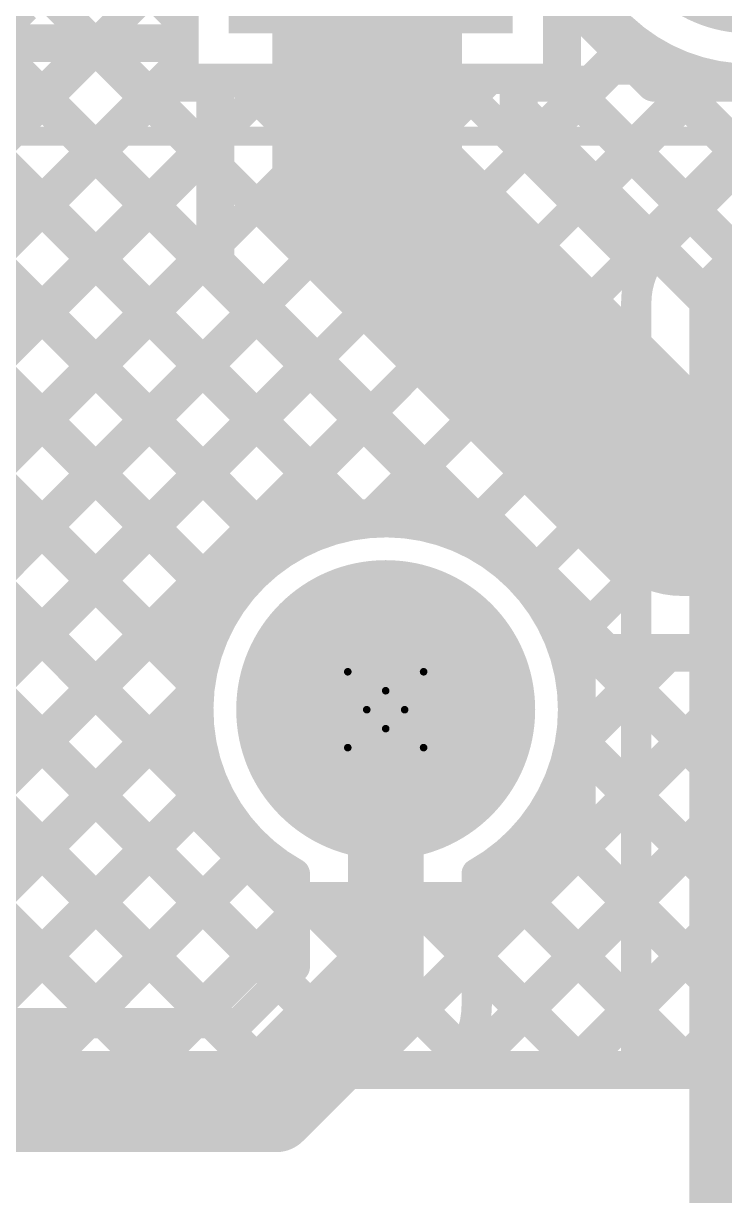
# Model space of a CAD drawing. Header units: inches. Extents: x -1.9 to 9.4, y 0 to 6.7.
# Drawn here: x 0.3508 to 0.5357, y 2.0577 to 2.3668 of the extents above; entities that cross this region are included whole.
import ezdxf

# ---------------------------------------------------------------- set-up
doc = ezdxf.new("R2010")
doc.units = ezdxf.units.IN
doc.header["$MEASUREMENT"] = 0
for name, color, linetype in [('Bottom Layer', 5, 'Continuous'), ('Bottom Solder', 6, 'Continuous'), ('Drill Drawing', 1, 'Continuous'), ('Multi-Layer', 9, 'Continuous'), ('Pad Holes', 156, 'Continuous'), ('Top Layer', 1, 'Continuous'), ('Top Overlay', 2, 'Continuous'), ('Top Solder', 216, 'Continuous')]:
    doc.layers.add(name, color=color, linetype=linetype)

# ---------------------------------------------------------------- blocks, each defined once
blk = doc.blocks.new('PE2818_I_1')
at = {"layer": 'Bottom Layer'}
h = blk.add_hatch(color=5, dxfattribs=at)
edge = h.paths.add_edge_path()
edge.add_arc((0.4, 0.2), 0.03543, 0, 360)
at = {"layer": 'Bottom Solder'}
h = blk.add_hatch(color=6, dxfattribs=at)
edge = h.paths.add_edge_path()
edge.add_arc((0.4, 0.2), 0.03943, 0, 360)
at = {"layer": 'Multi-Layer'}
h = blk.add_hatch(color=9, dxfattribs=at)
edge = h.paths.add_edge_path()
edge.add_arc((0.4, 0.2), 0.03543, 0, 360)
at = {"layer": 'Pad Holes'}
h = blk.add_hatch(color=7, dxfattribs=at)
edge = h.paths.add_edge_path()
edge.add_arc((0.4, 0.2), 0.01969, 0, 360)
at = {"layer": 'Top Layer'}
h = blk.add_hatch(color=1, dxfattribs=at)
edge = h.paths.add_edge_path()
edge.add_arc((0.4, 0.2), 0.03543, 0, 360)
at = {"layer": 'Top Solder'}
h = blk.add_hatch(color=216, dxfattribs=at)
edge = h.paths.add_edge_path()
edge.add_arc((0.4, 0.2), 0.03943, 0, 360)
at = {"layer": 'Top Overlay'}
blk.add_lwpolyline([(0.55118, 0.61024, 0.005, 0.005, 0), (0.55118, -0.61024, 0.005, 0.005, 0)], format="xyseb", dxfattribs=at)
blk = doc.blocks.new('PH_01338_21')
at = {"layer": 'Bottom Layer'}
blk.add_hatch(color=5, dxfattribs=at).paths.add_polyline_path([(-0.23543, -0.01457), (-0.16457, -0.01457), (-0.16457, -0.08543), (-0.23543, -0.08543)])
h = blk.add_hatch(color=5, dxfattribs=at)
edge = h.paths.add_edge_path()
edge.add_arc((-0.1, -0.05), 0.03543, 0, 360)
at = {"layer": 'Bottom Solder'}
blk.add_hatch(color=6, dxfattribs=at).paths.add_polyline_path([(-0.23743, -0.01257), (-0.16257, -0.01257), (-0.16257, -0.08743), (-0.23743, -0.08743)])
h = blk.add_hatch(color=6, dxfattribs=at)
edge = h.paths.add_edge_path()
edge.add_arc((-0.1, -0.05), 0.03743, 0, 360)
at = {"layer": 'Multi-Layer'}
blk.add_hatch(color=9, dxfattribs=at).paths.add_polyline_path([(-0.23543, -0.01457), (-0.16457, -0.01457), (-0.16457, -0.08543), (-0.23543, -0.08543)])
h = blk.add_hatch(color=9, dxfattribs=at)
edge = h.paths.add_edge_path()
edge.add_arc((-0.1, -0.05), 0.03543, 0, 360)
at = {"layer": 'Top Layer'}
blk.add_hatch(color=1, dxfattribs=at).paths.add_polyline_path([(-0.23543, -0.01457), (-0.16457, -0.01457), (-0.16457, -0.08543), (-0.23543, -0.08543)])
h = blk.add_hatch(color=1, dxfattribs=at)
edge = h.paths.add_edge_path()
edge.add_arc((-0.1, -0.05), 0.03543, 0, 360)
at = {"layer": 'Top Solder'}
blk.add_hatch(color=216, dxfattribs=at).paths.add_polyline_path([(-0.23743, -0.01257), (-0.16257, -0.01257), (-0.16257, -0.08743), (-0.23743, -0.08743)])
h = blk.add_hatch(color=216, dxfattribs=at)
edge = h.paths.add_edge_path()
edge.add_arc((-0.1, -0.05), 0.03743, 0, 360)
at = {"layer": 'Top Overlay'}
for points in [[(-0.25, -0.09842, 0.005, 0.005, 0), (-0.25, 0.09842, 0.005, 0.005, 0)], [(-0.25, -0.09842, 0.005, 0.005, 0), (0.25, -0.09842, 0.005, 0.005, 0)]]:
    blk.add_lwpolyline(points, format="xyseb", dxfattribs=at)
blk.add_lwpolyline([(-0.25125, -0.09842, 0.0025, 0.0025, 1), (-0.24875, -0.09842, 0.0025, 0.0025, 1)], format="xyseb", close=True, dxfattribs=at)
blk.add_lwpolyline([(-0.25125, -0.09842, 0.0025, 0.0025, 1), (-0.24875, -0.09842, 0.0025, 0.0025, 1)], format="xyseb", close=True, dxfattribs=at)

msp = doc.modelspace()

# ---------------------------------------------------------------- linework, layer by layer
at = {"layer": 'Bottom Layer'}
for points in [[(0.44143, 2.32368, 0.05, 0.05, 0), (0.44143, 2.40061, 0.05, 0.05, 0)], [(0.49283, 2.35114, 0.01, 0.01, 0), (0.49283, 2.37549, 0.01, 0.01, 0)], [(0.49283, 2.37549, 0.01, 0.01, 0), (0.51718, 2.35114, 0.01, 0.01, 0)], [(0.49283, 2.3711, 0.01, 0.01, 0), (0.49502, 2.3733, 0.01, 0.01, 0)], [(0.17155, 2.36157, 0.01, 0.01, 0), (0.4423, 2.09083, 0.01, 0.01, 0)], [(0.1968, 2.36157, 0.01, 0.01, 0), (0.39196, 2.36157, 0.01, 0.01, 0)], [(0.19984, 2.36157, 0.01, 0.01, 0), (0.39591, 2.16551, 0.01, 0.01, 0)], [(0.22812, 2.36157, 0.01, 0.01, 0), (0.39591, 2.19379, 0.01, 0.01, 0)], [(0.24485, 2.23626, 0.01, 0.01, 0), (0.37016, 2.36157, 0.01, 0.01, 0)], [(0.2564, 2.36157, 0.01, 0.01, 0), (0.40142, 2.21656, 0.01, 0.01, 0)], [(0.28469, 2.36157, 0.01, 0.01, 0), (0.41556, 2.2307, 0.01, 0.01, 0)], [(0.31297, 2.36157, 0.01, 0.01, 0), (0.43829, 2.23626, 0.01, 0.01, 0)], [(0.34126, 2.36157, 0.01, 0.01, 0), (0.46657, 2.23626, 0.01, 0.01, 0)], [(0.36954, 2.36157, 0.01, 0.01, 0), (0.40143, 2.32969, 0.01, 0.01, 0)], [(0.39196, 2.35114, 0.01, 0.01, 0), (0.39196, 2.36157, 0.01, 0.01, 0)], [(0.48756, 2.33755, 0.01, 0.01, 0), (0.50916, 2.35915, 0.01, 0.01, 0)], [(0.27234, 2.23547, 0.01, 0.01, 0), (0.39196, 2.35509, 0.01, 0.01, 0)], [(0.39196, 2.35114, 0.01, 0.01, 0), (0.40143, 2.35114, 0.01, 0.01, 0)], [(0.40143, 2.34368, 0.01, 0.01, 0), (0.40143, 2.35114, 0.01, 0.01, 0)], [(0.48143, 2.34368, 0.01, 0.01, 0), (0.48143, 2.35114, 0.01, 0.01, 0)], [(0.48143, 2.35114, 0.01, 0.01, 0), (0.49283, 2.35114, 0.01, 0.01, 0)], [(0.49283, 2.35143, 0.01, 0.01, 0), (0.56343, 2.28083, 0.01, 0.01, 0)], [(0.5017, 2.3234, 0.01, 0.01, 0), (0.52944, 2.35114, 0.01, 0.01, 0)], [(0.51584, 2.30926, 0.01, 0.01, 0), (0.55652, 2.34994, 0.01, 0.01, 0)], [(0.51718, 2.35114, 0.01, 0.01, 0), (0.55533, 2.35114, 0.01, 0.01, 0)], [(0.5214, 2.35114, 0.01, 0.01, 0), (0.59171, 2.28083, 0.01, 0.01, 0)], [(0.40143, 2.30368, 0.01, 0.01, 0), (0.40143, 2.34368, 0.01, 0.01, 0)], [(0.40143, 2.30368, 0.01, 0.01, 0), (0.40143, 2.34368, 0.01, 0.01, 0)], [(0.44143, 2.32368, 0.05, 0.05, 0), (0.52428, 2.24083, 0.05, 0.05, 0)], [(0.48143, 2.34368, 0.01, 0.01, 0), (0.54428, 2.28083, 0.01, 0.01, 0)], [(0.28649, 2.22133, 0.01, 0.01, 0), (0.40143, 2.33627, 0.01, 0.01, 0)], [(0.52998, 2.29512, 0.01, 0.01, 0), (0.57067, 2.3358, 0.01, 0.01, 0)], [(0.29677, 2.20333, 0.01, 0.01, 0), (0.40143, 2.30799, 0.01, 0.01, 0)], [(0.40143, 2.30368, 0.01, 0.01, 0), (0.42143, 2.28368, 0.01, 0.01, 0)], [(0.40143, 2.30368, 0.01, 0.01, 0), (0.42143, 2.28368, 0.01, 0.01, 0)], [(0.29677, 2.17505, 0.01, 0.01, 0), (0.41341, 2.29169, 0.01, 0.01, 0)], [(0.42143, 2.28368, 0.01, 0.01, 0), (0.46884, 2.23626, 0.01, 0.01, 0)], [(0.24084, 2.09083, 0.01, 0.01, 0), (0.42756, 2.27755, 0.01, 0.01, 0)], [(0.52368, 2.09083, 0.01, 0.01, 0), (0.70249, 2.26964, 0.01, 0.01, 0)], [(0.26912, 2.09083, 0.01, 0.01, 0), (0.4417, 2.2634, 0.01, 0.01, 0)], [(0.52428, 2.24083, 0.05, 0.05, 0), (0.59834, 2.24083, 0.05, 0.05, 0)], [(0.44284, 2.23626, 0.01, 0.01, 0), (0.45584, 2.24926, 0.01, 0.01, 0)], [(0.39591, 2.21104, 0.01, 0.01, 0), (0.42112, 2.23626, 0.01, 0.01, 0)], [(0.42112, 2.23626, 0.01, 0.01, 0), (0.46884, 2.23626, 0.01, 0.01, 0)], [(0.46884, 2.23626, 0.01, 0.01, 0), (0.48428, 2.22083, 0.01, 0.01, 0)], [(0.47156, 2.23626, 0.01, 0.01, 0), (0.48428, 2.22354, 0.01, 0.01, 0)], [(0.48428, 2.22354, 0.01, 0.01, 0), (0.49677, 2.21104, 0.01, 0.01, 0)], [(0.48428, 2.22083, 0.01, 0.01, 0), (0.49677, 2.20833, 0.01, 0.01, 0)], [(0.48428, 2.22083, 0.01, 0.01, 0), (0.49677, 2.20833, 0.01, 0.01, 0)], [(0.39591, 2.16061, 0.01, 0.01, 0), (0.39591, 2.21104, 0.01, 0.01, 0)], [(0.29677, 2.20807, 0.01, 0.01, 0), (0.41402, 2.09083, 0.01, 0.01, 0)], [(0.49677, 2.20833, 0.01, 0.01, 0), (0.50428, 2.20083, 0.01, 0.01, 0)], [(0.49677, 2.20833, 0.01, 0.01, 0), (0.50428, 2.20083, 0.01, 0.01, 0)], [(0.49677, 2.16061, 0.01, 0.01, 0), (0.49677, 2.20833, 0.01, 0.01, 0)], [(0.49677, 2.20606, 0.01, 0.01, 0), (0.61201, 2.09083, 0.01, 0.01, 0)], [(0.43883, 2.09083, 0.01, 0.01, 0), (0.54883, 2.20083, 0.01, 0.01, 0)], [(0.46711, 2.09083, 0.01, 0.01, 0), (0.57711, 2.20083, 0.01, 0.01, 0)], [(0.4954, 2.09083, 0.01, 0.01, 0), (0.6054, 2.20083, 0.01, 0.01, 0)], [(0.49677, 2.17706, 0.01, 0.01, 0), (0.52054, 2.20083, 0.01, 0.01, 0)], [(0.50428, 2.20083, 0.01, 0.01, 0), (0.54428, 2.20083, 0.01, 0.01, 0)], [(0.50428, 2.20083, 0.01, 0.01, 0), (0.54428, 2.20083, 0.01, 0.01, 0)], [(0.53029, 2.20083, 0.01, 0.01, 0), (0.64029, 2.09083, 0.01, 0.01, 0)], [(0.29741, 2.09083, 0.01, 0.01, 0), (0.39591, 2.18933, 0.01, 0.01, 0)], [(0.29677, 2.17979, 0.01, 0.01, 0), (0.38573, 2.09083, 0.01, 0.01, 0)], [(0.49677, 2.17778, 0.01, 0.01, 0), (0.58372, 2.09083, 0.01, 0.01, 0)], [(0.32569, 2.09083, 0.01, 0.01, 0), (0.39591, 2.16104, 0.01, 0.01, 0)], [(0.39591, 2.16061, 0.01, 0.01, 0), (0.42112, 2.13539, 0.01, 0.01, 0)], [(0.47156, 2.13539, 0.01, 0.01, 0), (0.49677, 2.16061, 0.01, 0.01, 0)], [(0.29222, 2.15606, 0.01, 0.01, 0), (0.35745, 2.09083, 0.01, 0.01, 0)], [(0.49121, 2.15505, 0.01, 0.01, 0), (0.55544, 2.09083, 0.01, 0.01, 0)], [(0.35397, 2.09083, 0.01, 0.01, 0), (0.40983, 2.14668, 0.01, 0.01, 0)], [(0.47707, 2.14091, 0.01, 0.01, 0), (0.52715, 2.09083, 0.01, 0.01, 0)], [(0.38226, 2.09083, 0.01, 0.01, 0), (0.42683, 2.13539, 0.01, 0.01, 0)], [(0.41054, 2.09083, 0.01, 0.01, 0), (0.45511, 2.13539, 0.01, 0.01, 0)], [(0.42112, 2.13539, 0.01, 0.01, 0), (0.47156, 2.13539, 0.01, 0.01, 0)], [(0.42602, 2.13539, 0.01, 0.01, 0), (0.47058, 2.09083, 0.01, 0.01, 0)], [(0.4543, 2.13539, 0.01, 0.01, 0), (0.49887, 2.09083, 0.01, 0.01, 0)], [(0.01631, 2.09083, 0.01, 0.01, 0), (1.27503, 2.09083, 0.01, 0.01, 0)]]:
    msp.add_lwpolyline(points, format="xyseb", dxfattribs=at)
for points in [[(0.49033, 2.3711, 0.005, 0.005, 1), (0.49533, 2.3711, 0.005, 0.005, 1)], [(0.36704, 2.36157, 0.005, 0.005, 1), (0.37204, 2.36157, 0.005, 0.005, 1)], [(0.36766, 2.36157, 0.005, 0.005, 1), (0.37266, 2.36157, 0.005, 0.005, 1)], [(0.38946, 2.36157, 0.005, 0.005, 1), (0.39446, 2.36157, 0.005, 0.005, 1)], [(0.38946, 2.36157, 0.005, 0.005, 1), (0.39446, 2.36157, 0.005, 0.005, 1)], [(0.50666, 2.35915, 0.005, 0.005, 1), (0.51166, 2.35915, 0.005, 0.005, 1)], [(0.38946, 2.35509, 0.005, 0.005, 1), (0.39446, 2.35509, 0.005, 0.005, 1)], [(0.38946, 2.35114, 0.005, 0.005, 1), (0.39446, 2.35114, 0.005, 0.005, 1)], [(0.38946, 2.35114, 0.005, 0.005, 1), (0.39446, 2.35114, 0.005, 0.005, 1)], [(0.39893, 2.35114, 0.005, 0.005, 1), (0.40393, 2.35114, 0.005, 0.005, 1)], [(0.39893, 2.35114, 0.005, 0.005, 1), (0.40393, 2.35114, 0.005, 0.005, 1)], [(0.47893, 2.35114, 0.005, 0.005, 1), (0.48393, 2.35114, 0.005, 0.005, 1)], [(0.47893, 2.35114, 0.005, 0.005, 1), (0.48393, 2.35114, 0.005, 0.005, 1)], [(0.49033, 2.35143, 0.005, 0.005, 1), (0.49533, 2.35143, 0.005, 0.005, 1)], [(0.49033, 2.35114, 0.005, 0.005, 1), (0.49533, 2.35114, 0.005, 0.005, 1)], [(0.49033, 2.35114, 0.005, 0.005, 1), (0.49533, 2.35114, 0.005, 0.005, 1)], [(0.51468, 2.35114, 0.005, 0.005, 1), (0.51968, 2.35114, 0.005, 0.005, 1)], [(0.51468, 2.35114, 0.005, 0.005, 1), (0.51968, 2.35114, 0.005, 0.005, 1)], [(0.5189, 2.35114, 0.005, 0.005, 1), (0.5239, 2.35114, 0.005, 0.005, 1)], [(0.52694, 2.35114, 0.005, 0.005, 1), (0.53194, 2.35114, 0.005, 0.005, 1)], [(0.39893, 2.34368, 0.005, 0.005, 1), (0.40393, 2.34368, 0.005, 0.005, 1)], [(0.39893, 2.34368, 0.005, 0.005, 1), (0.40393, 2.34368, 0.005, 0.005, 1)], [(0.39893, 2.34368, 0.005, 0.005, 1), (0.40393, 2.34368, 0.005, 0.005, 1)], [(0.42893, 2.32368, 0.025, 0.025, 1), (0.45393, 2.32368, 0.025, 0.025, 1)], [(0.42893, 2.32368, 0.025, 0.025, 1), (0.45393, 2.32368, 0.025, 0.025, 1)], [(0.47893, 2.34368, 0.005, 0.005, 1), (0.48393, 2.34368, 0.005, 0.005, 1)], [(0.47893, 2.34368, 0.005, 0.005, 1), (0.48393, 2.34368, 0.005, 0.005, 1)], [(0.48506, 2.33755, 0.005, 0.005, 1), (0.49006, 2.33755, 0.005, 0.005, 1)], [(0.39893, 2.33627, 0.005, 0.005, 1), (0.40393, 2.33627, 0.005, 0.005, 1)], [(0.39893, 2.32969, 0.005, 0.005, 1), (0.40393, 2.32969, 0.005, 0.005, 1)], [(0.4992, 2.3234, 0.005, 0.005, 1), (0.5042, 2.3234, 0.005, 0.005, 1)], [(0.39893, 2.30799, 0.005, 0.005, 1), (0.40393, 2.30799, 0.005, 0.005, 1)], [(0.51334, 2.30926, 0.005, 0.005, 1), (0.51834, 2.30926, 0.005, 0.005, 1)], [(0.39893, 2.30368, 0.005, 0.005, 1), (0.40393, 2.30368, 0.005, 0.005, 1)], [(0.39893, 2.30368, 0.005, 0.005, 1), (0.40393, 2.30368, 0.005, 0.005, 1)], [(0.39893, 2.30368, 0.005, 0.005, 1), (0.40393, 2.30368, 0.005, 0.005, 1)], [(0.39893, 2.30368, 0.005, 0.005, 1), (0.40393, 2.30368, 0.005, 0.005, 1)], [(0.52748, 2.29512, 0.005, 0.005, 1), (0.53248, 2.29512, 0.005, 0.005, 1)], [(0.41091, 2.29169, 0.005, 0.005, 1), (0.41591, 2.29169, 0.005, 0.005, 1)], [(0.41893, 2.28368, 0.005, 0.005, 1), (0.42393, 2.28368, 0.005, 0.005, 1)], [(0.41893, 2.28368, 0.005, 0.005, 1), (0.42393, 2.28368, 0.005, 0.005, 1)], [(0.41893, 2.28368, 0.005, 0.005, 1), (0.42393, 2.28368, 0.005, 0.005, 1)], [(0.42506, 2.27755, 0.005, 0.005, 1), (0.43006, 2.27755, 0.005, 0.005, 1)], [(0.4392, 2.2634, 0.005, 0.005, 1), (0.4442, 2.2634, 0.005, 0.005, 1)], [(0.51178, 2.24083, 0.025, 0.025, 1), (0.53678, 2.24083, 0.025, 0.025, 1)], [(0.51178, 2.24083, 0.025, 0.025, 1), (0.53678, 2.24083, 0.025, 0.025, 1)], [(0.45334, 2.24926, 0.005, 0.005, 1), (0.45834, 2.24926, 0.005, 0.005, 1)], [(0.41862, 2.23626, 0.005, 0.005, 1), (0.42362, 2.23626, 0.005, 0.005, 1)], [(0.41862, 2.23626, 0.005, 0.005, 1), (0.42362, 2.23626, 0.005, 0.005, 1)], [(0.43579, 2.23626, 0.005, 0.005, 1), (0.44079, 2.23626, 0.005, 0.005, 1)], [(0.44034, 2.23626, 0.005, 0.005, 1), (0.44534, 2.23626, 0.005, 0.005, 1)], [(0.46407, 2.23626, 0.005, 0.005, 1), (0.46907, 2.23626, 0.005, 0.005, 1)], [(0.46634, 2.23626, 0.005, 0.005, 1), (0.47134, 2.23626, 0.005, 0.005, 1)], [(0.46634, 2.23626, 0.005, 0.005, 1), (0.47134, 2.23626, 0.005, 0.005, 1)], [(0.46634, 2.23626, 0.005, 0.005, 1), (0.47134, 2.23626, 0.005, 0.005, 1)], [(0.46906, 2.23626, 0.005, 0.005, 1), (0.47406, 2.23626, 0.005, 0.005, 1)], [(0.41306, 2.2307, 0.005, 0.005, 1), (0.41806, 2.2307, 0.005, 0.005, 1)], [(0.48178, 2.22354, 0.005, 0.005, 1), (0.48678, 2.22354, 0.005, 0.005, 1)], [(0.48178, 2.22354, 0.005, 0.005, 1), (0.48678, 2.22354, 0.005, 0.005, 1)], [(0.48178, 2.22083, 0.005, 0.005, 1), (0.48678, 2.22083, 0.005, 0.005, 1)], [(0.48178, 2.22083, 0.005, 0.005, 1), (0.48678, 2.22083, 0.005, 0.005, 1)], [(0.48178, 2.22083, 0.005, 0.005, 1), (0.48678, 2.22083, 0.005, 0.005, 1)], [(0.39892, 2.21656, 0.005, 0.005, 1), (0.40392, 2.21656, 0.005, 0.005, 1)], [(0.39341, 2.21104, 0.005, 0.005, 1), (0.39841, 2.21104, 0.005, 0.005, 1)], [(0.39341, 2.21104, 0.005, 0.005, 1), (0.39841, 2.21104, 0.005, 0.005, 1)], [(0.49427, 2.21104, 0.005, 0.005, 1), (0.49927, 2.21104, 0.005, 0.005, 1)], [(0.49427, 2.20833, 0.005, 0.005, 1), (0.49927, 2.20833, 0.005, 0.005, 1)], [(0.49427, 2.20833, 0.005, 0.005, 1), (0.49927, 2.20833, 0.005, 0.005, 1)], [(0.49427, 2.20833, 0.005, 0.005, 1), (0.49927, 2.20833, 0.005, 0.005, 1)], [(0.49427, 2.20833, 0.005, 0.005, 1), (0.49927, 2.20833, 0.005, 0.005, 1)], [(0.49427, 2.20833, 0.005, 0.005, 1), (0.49927, 2.20833, 0.005, 0.005, 1)], [(0.49427, 2.20606, 0.005, 0.005, 1), (0.49927, 2.20606, 0.005, 0.005, 1)], [(0.50178, 2.20083, 0.005, 0.005, 1), (0.50678, 2.20083, 0.005, 0.005, 1)], [(0.50178, 2.20083, 0.005, 0.005, 1), (0.50678, 2.20083, 0.005, 0.005, 1)], [(0.50178, 2.20083, 0.005, 0.005, 1), (0.50678, 2.20083, 0.005, 0.005, 1)], [(0.50178, 2.20083, 0.005, 0.005, 1), (0.50678, 2.20083, 0.005, 0.005, 1)], [(0.51804, 2.20083, 0.005, 0.005, 1), (0.52304, 2.20083, 0.005, 0.005, 1)], [(0.52779, 2.20083, 0.005, 0.005, 1), (0.53279, 2.20083, 0.005, 0.005, 1)], [(0.39341, 2.19379, 0.005, 0.005, 1), (0.39841, 2.19379, 0.005, 0.005, 1)], [(0.39341, 2.18933, 0.005, 0.005, 1), (0.39841, 2.18933, 0.005, 0.005, 1)], [(0.49427, 2.17778, 0.005, 0.005, 1), (0.49927, 2.17778, 0.005, 0.005, 1)], [(0.49427, 2.17706, 0.005, 0.005, 1), (0.49927, 2.17706, 0.005, 0.005, 1)], [(0.39341, 2.16551, 0.005, 0.005, 1), (0.39841, 2.16551, 0.005, 0.005, 1)], [(0.39341, 2.16104, 0.005, 0.005, 1), (0.39841, 2.16104, 0.005, 0.005, 1)], [(0.39341, 2.16061, 0.005, 0.005, 1), (0.39841, 2.16061, 0.005, 0.005, 1)], [(0.39341, 2.16061, 0.005, 0.005, 1), (0.39841, 2.16061, 0.005, 0.005, 1)], [(0.49427, 2.16061, 0.005, 0.005, 1), (0.49927, 2.16061, 0.005, 0.005, 1)], [(0.49427, 2.16061, 0.005, 0.005, 1), (0.49927, 2.16061, 0.005, 0.005, 1)], [(0.48871, 2.15505, 0.005, 0.005, 1), (0.49371, 2.15505, 0.005, 0.005, 1)], [(0.40733, 2.14668, 0.005, 0.005, 1), (0.41233, 2.14668, 0.005, 0.005, 1)], [(0.47457, 2.14091, 0.005, 0.005, 1), (0.47957, 2.14091, 0.005, 0.005, 1)], [(0.41862, 2.13539, 0.005, 0.005, 1), (0.42362, 2.13539, 0.005, 0.005, 1)], [(0.41862, 2.13539, 0.005, 0.005, 1), (0.42362, 2.13539, 0.005, 0.005, 1)], [(0.42352, 2.13539, 0.005, 0.005, 1), (0.42852, 2.13539, 0.005, 0.005, 1)], [(0.42433, 2.13539, 0.005, 0.005, 1), (0.42933, 2.13539, 0.005, 0.005, 1)], [(0.4518, 2.13539, 0.005, 0.005, 1), (0.4568, 2.13539, 0.005, 0.005, 1)], [(0.45261, 2.13539, 0.005, 0.005, 1), (0.45761, 2.13539, 0.005, 0.005, 1)], [(0.46906, 2.13539, 0.005, 0.005, 1), (0.47406, 2.13539, 0.005, 0.005, 1)], [(0.46906, 2.13539, 0.005, 0.005, 1), (0.47406, 2.13539, 0.005, 0.005, 1)], [(0.35147, 2.09083, 0.005, 0.005, 1), (0.35647, 2.09083, 0.005, 0.005, 1)], [(0.35495, 2.09083, 0.005, 0.005, 1), (0.35995, 2.09083, 0.005, 0.005, 1)], [(0.37976, 2.09083, 0.005, 0.005, 1), (0.38476, 2.09083, 0.005, 0.005, 1)], [(0.38323, 2.09083, 0.005, 0.005, 1), (0.38823, 2.09083, 0.005, 0.005, 1)], [(0.40804, 2.09083, 0.005, 0.005, 1), (0.41304, 2.09083, 0.005, 0.005, 1)], [(0.41152, 2.09083, 0.005, 0.005, 1), (0.41652, 2.09083, 0.005, 0.005, 1)], [(0.43633, 2.09083, 0.005, 0.005, 1), (0.44133, 2.09083, 0.005, 0.005, 1)], [(0.4398, 2.09083, 0.005, 0.005, 1), (0.4448, 2.09083, 0.005, 0.005, 1)], [(0.46461, 2.09083, 0.005, 0.005, 1), (0.46961, 2.09083, 0.005, 0.005, 1)], [(0.46808, 2.09083, 0.005, 0.005, 1), (0.47308, 2.09083, 0.005, 0.005, 1)], [(0.4929, 2.09083, 0.005, 0.005, 1), (0.4979, 2.09083, 0.005, 0.005, 1)], [(0.49637, 2.09083, 0.005, 0.005, 1), (0.50137, 2.09083, 0.005, 0.005, 1)], [(0.52118, 2.09083, 0.005, 0.005, 1), (0.52618, 2.09083, 0.005, 0.005, 1)], [(0.52465, 2.09083, 0.005, 0.005, 1), (0.52965, 2.09083, 0.005, 0.005, 1)]]:
    msp.add_lwpolyline(points, format="xyseb", close=True, dxfattribs=at)
at = {"layer": 'Drill Drawing'}
for points in [[(0.43634, 2.19583, 0.002, 0.002, 0), (0.44634, 2.19083, 0.002, 0.002, 0)], [(0.43634, 2.19583, 0.002, 0.002, 0), (0.44134, 2.18583, 0.002, 0.002, 0)], [(0.44634, 2.19083, 0.002, 0.002, 0), (0.45634, 2.19583, 0.002, 0.002, 0)], [(0.45134, 2.18583, 0.002, 0.002, 0), (0.45634, 2.19583, 0.002, 0.002, 0)], [(0.43634, 2.17583, 0.002, 0.002, 0), (0.44134, 2.18583, 0.002, 0.002, 0)], [(0.45134, 2.18583, 0.002, 0.002, 0), (0.45634, 2.17583, 0.002, 0.002, 0)], [(0.43634, 2.17583, 0.002, 0.002, 0), (0.44634, 2.18083, 0.002, 0.002, 0)], [(0.44634, 2.18083, 0.002, 0.002, 0), (0.45634, 2.17583, 0.002, 0.002, 0)]]:
    msp.add_lwpolyline(points, format="xyseb", dxfattribs=at)
for points in [[(0.43584, 2.19583, 0.001, 0.001, 1), (0.43684, 2.19583, 0.001, 0.001, 1)], [(0.43584, 2.19583, 0.001, 0.001, 1), (0.43684, 2.19583, 0.001, 0.001, 1)], [(0.45584, 2.19583, 0.001, 0.001, 1), (0.45684, 2.19583, 0.001, 0.001, 1)], [(0.45584, 2.19583, 0.001, 0.001, 1), (0.45684, 2.19583, 0.001, 0.001, 1)], [(0.44584, 2.19083, 0.001, 0.001, 1), (0.44684, 2.19083, 0.001, 0.001, 1)], [(0.44584, 2.19083, 0.001, 0.001, 1), (0.44684, 2.19083, 0.001, 0.001, 1)], [(0.44084, 2.18583, 0.001, 0.001, 1), (0.44184, 2.18583, 0.001, 0.001, 1)], [(0.44084, 2.18583, 0.001, 0.001, 1), (0.44184, 2.18583, 0.001, 0.001, 1)], [(0.45084, 2.18583, 0.001, 0.001, 1), (0.45184, 2.18583, 0.001, 0.001, 1)], [(0.45084, 2.18583, 0.001, 0.001, 1), (0.45184, 2.18583, 0.001, 0.001, 1)], [(0.44584, 2.18083, 0.001, 0.001, 1), (0.44684, 2.18083, 0.001, 0.001, 1)], [(0.44584, 2.18083, 0.001, 0.001, 1), (0.44684, 2.18083, 0.001, 0.001, 1)], [(0.43584, 2.17583, 0.001, 0.001, 1), (0.43684, 2.17583, 0.001, 0.001, 1)], [(0.43584, 2.17583, 0.001, 0.001, 1), (0.43684, 2.17583, 0.001, 0.001, 1)], [(0.45584, 2.17583, 0.001, 0.001, 1), (0.45684, 2.17583, 0.001, 0.001, 1)], [(0.45584, 2.17583, 0.001, 0.001, 1), (0.45684, 2.17583, 0.001, 0.001, 1)]]:
    msp.add_lwpolyline(points, format="xyseb", close=True, dxfattribs=at)
at = {"layer": 'Top Layer'}
for points in [[(0.39296, 2.35214, 0.008, 0.008, 0), (0.39296, 2.45101, 0.008, 0.008, 0)], [(0.49183, 2.35214, 0.008, 0.008, 0), (0.49183, 2.45101, 0.008, 0.008, 0)], [(0.57388, 2.36347, 0.008, 0.008, -4.470322), (0.59183, 2.40157, 0.008, 0.008, 0)], [(0.53393, 2.29311, 0.015, 0.015, 0), (0.64239, 2.40157, 0.015, 0.015, 0)], [(0.35811, 2.40129, 0.008, 0.008, 0), (0.39296, 2.36644, 0.008, 0.008, 0)], [(0.22034, 2.39764, 0.008, 0.008, 0), (0.40502, 2.21296, 0.008, 0.008, 0)], [(0.24378, 2.23519, 0.008, 0.008, 0), (0.39296, 2.38437, 0.008, 0.008, 0)], [(0.49183, 2.38071, 0.008, 0.008, 0), (0.54148, 2.33106, 0.008, 0.008, 0)], [(0.49183, 2.3701, 0.008, 0.008, 0), (0.49922, 2.3775, 0.008, 0.008, 0)], [(0.35811, 2.37301, 0.008, 0.008, 0), (0.51243, 2.21869, 0.008, 0.008, 0)], [(0.22321, 2.2429, 0.008, 0.008, 0), (0.35127, 2.37096, 0.008, 0.008, 0)], [(0.2753, 2.37096, 0.008, 0.008, 0), (0.41915, 2.22711, 0.008, 0.008, 0)], [(0.30359, 2.37096, 0.008, 0.008, 0), (0.43973, 2.23482, 0.008, 0.008, 0)], [(0.33187, 2.37096, 0.008, 0.008, 0), (0.51243, 2.1904, 0.008, 0.008, 0)], [(0.22034, 2.36936, 0.008, 0.008, 0), (0.39734, 2.19236, 0.008, 0.008, 0)], [(0.51873, 2.30831, 0.008, 0.008, 0), (0.57388, 2.36347, 0.008, 0.008, 0)], [(0.25318, 2.10317, 0.008, 0.008, 0), (0.51234, 2.36233, 0.008, 0.008, 0)], [(0.26741, 2.23054, 0.008, 0.008, 0), (0.39296, 2.35609, 0.008, 0.008, 0)], [(0.44161, 2.23503, 0.008, 0.008, 0), (0.56341, 2.35683, 0.008, 0.008, 0)], [(0.28146, 2.10317, 0.008, 0.008, 0), (0.53162, 2.35333, 0.008, 0.008, 0)], [(0.28354, 2.21838, 0.008, 0.008, 0), (0.4173, 2.35214, 0.008, 0.008, 0)], [(0.29364, 2.2002, 0.008, 0.008, 0), (0.44558, 2.35214, 0.008, 0.008, 0)], [(0.29383, 2.1721, 0.008, 0.008, 0), (0.47387, 2.35214, 0.008, 0.008, 0)], [(0.39296, 2.35214, 0.008, 0.008, 0), (0.49183, 2.35214, 0.008, 0.008, 0)], [(0.40726, 2.35214, 0.008, 0.008, 0), (0.51243, 2.24697, 0.008, 0.008, 0)], [(0.43554, 2.35214, 0.008, 0.008, 0), (0.51243, 2.27526, 0.008, 0.008, 0)], [(0.46383, 2.35214, 0.008, 0.008, 0), (0.51423, 2.30173, 0.008, 0.008, 0)], [(0.49183, 2.35243, 0.008, 0.008, 0), (0.52733, 2.31692, 0.008, 0.008, 0)], [(0.22034, 2.34107, 0.008, 0.008, 0), (0.42236, 2.13905, 0.008, 0.008, 0)], [(0.22034, 2.31279, 0.008, 0.008, 0), (0.41873, 2.11439, 0.008, 0.008, 0)], [(0.51243, 2.29311, 0.008, 0.008, -0.198912), (0.51873, 2.30831, 0.008, 0.008, 0)], [(0.51243, 2.29311, 0.008, 0.008, -0.198912), (0.51873, 2.30831, 0.008, 0.008, 0)], [(0.53393, 1.5952, 0.015, 0.015, 0), (0.53393, 2.29311, 0.015, 0.015, 0)], [(0.51243, 2.09083, 0.008, 0.008, 0), (0.51243, 2.29311, 0.008, 0.008, 0)], [(0.22034, 2.2845, 0.008, 0.008, 0), (0.40167, 2.10317, 0.008, 0.008, 0)], [(0.46603, 2.23117, 0.008, 0.008, 0), (0.51243, 2.27757, 0.008, 0.008, 0)], [(0.48259, 2.21944, 0.008, 0.008, 0), (0.51243, 2.24928, 0.008, 0.008, 0)], [(0.42236, 2.1426, 0.008, 0.008, -1.749314), (0.49577, 2.18583, 0.008, 0.008, 0)], [(0.49315, 2.20172, 0.008, 0.008, 0), (0.51243, 2.221, 0.008, 0.008, 0)], [(0.30975, 2.10317, 0.008, 0.008, 0), (0.39713, 2.19055, 0.008, 0.008, 0)], [(0.44636, 2.10808, 0.02, 0.02, 0), (0.44636, 2.18583, 0.02, 0.02, 0)], [(0.49453, 2.17481, 0.008, 0.008, 0), (0.51243, 2.19271, 0.008, 0.008, 0)], [(0.49577, 2.18583, 0.008, 0.008, -0.27229), (0.47036, 2.14262, 0.008, 0.008, 0)], [(0.29554, 2.18102, 0.008, 0.008, 0), (0.37339, 2.10317, 0.008, 0.008, 0)], [(0.49533, 2.17922, 0.008, 0.008, 0), (0.51243, 2.16212, 0.008, 0.008, 0)], [(0.33803, 2.10317, 0.008, 0.008, 0), (0.401, 2.16613, 0.008, 0.008, 0)], [(0.47036, 2.12236, 0.008, 0.008, 0), (0.51243, 2.16443, 0.008, 0.008, 0)], [(0.48762, 2.15864, 0.008, 0.008, 0), (0.51243, 2.13383, 0.008, 0.008, 0)], [(0.36631, 2.10317, 0.008, 0.008, 0), (0.41273, 2.14958, 0.008, 0.008, 0)], [(0.47347, 2.14451, 0.008, 0.008, 0), (0.51243, 2.10555, 0.008, 0.008, 0)], [(0.42236, 2.11802, 0.008, 0.008, 0), (0.42236, 2.1426, 0.008, 0.008, 0)], [(0.47036, 2.10808, 0.008, 0.008, 0), (0.47036, 2.14262, 0.008, 0.008, 0)], [(0.46711, 2.09083, 0.008, 0.008, 0), (0.51243, 2.13615, 0.008, 0.008, 0)], [(0.3946, 2.10317, 0.008, 0.008, 0), (0.42236, 2.13093, 0.008, 0.008, 0)], [(0.47036, 2.11934, 0.008, 0.008, 0), (0.49887, 2.09083, 0.008, 0.008, 0)], [(0.40751, 2.10317, 0.008, 0.008, 0), (0.42236, 2.11802, 0.008, 0.008, 0)], [(0.41745, 2.07917, 0.02, 0.02, 0), (0.44636, 2.10808, 0.02, 0.02, 0)], [(0.47036, 2.10808, 0.008, 0.008, -0.198912), (0.46333, 2.09111, 0.008, 0.008, 0)], [(0.47036, 2.10808, 0.008, 0.008, -0.198912), (0.46333, 2.09111, 0.008, 0.008, 0)], [(0.4954, 2.09083, 0.008, 0.008, 0), (0.51243, 2.10786, 0.008, 0.008, 0)], [(0.10994, 2.10317, 0.008, 0.008, 0), (0.40751, 2.10317, 0.008, 0.008, 0)], [(0.46645, 2.09496, 0.008, 0.008, 0), (0.47058, 2.09083, 0.008, 0.008, 0)], [(0.46305, 2.09083, 0.008, 0.008, 0), (0.51243, 2.09083, 0.008, 0.008, 0)], [(0.1, 2.07917, 0.02, 0.02, 0), (0.41745, 2.07917, 0.02, 0.02, 0)]]:
    msp.add_lwpolyline(points, format="xyseb", dxfattribs=at)
for points in [[(0.48983, 2.3701, 0.004, 0.004, 1), (0.49383, 2.3701, 0.004, 0.004, 1)], [(0.39096, 2.36644, 0.004, 0.004, 1), (0.39496, 2.36644, 0.004, 0.004, 1)], [(0.51034, 2.36233, 0.004, 0.004, 1), (0.51434, 2.36233, 0.004, 0.004, 1)], [(0.39096, 2.35609, 0.004, 0.004, 1), (0.39496, 2.35609, 0.004, 0.004, 1)], [(0.39096, 2.35214, 0.004, 0.004, 1), (0.39496, 2.35214, 0.004, 0.004, 1)], [(0.39096, 2.35214, 0.004, 0.004, 1), (0.39496, 2.35214, 0.004, 0.004, 1)], [(0.40526, 2.35214, 0.004, 0.004, 1), (0.40926, 2.35214, 0.004, 0.004, 1)], [(0.4153, 2.35214, 0.004, 0.004, 1), (0.4193, 2.35214, 0.004, 0.004, 1)], [(0.43354, 2.35214, 0.004, 0.004, 1), (0.43754, 2.35214, 0.004, 0.004, 1)], [(0.44358, 2.35214, 0.004, 0.004, 1), (0.44758, 2.35214, 0.004, 0.004, 1)], [(0.46183, 2.35214, 0.004, 0.004, 1), (0.46583, 2.35214, 0.004, 0.004, 1)], [(0.47187, 2.35214, 0.004, 0.004, 1), (0.47587, 2.35214, 0.004, 0.004, 1)], [(0.48983, 2.35243, 0.004, 0.004, 1), (0.49383, 2.35243, 0.004, 0.004, 1)], [(0.48983, 2.35214, 0.004, 0.004, 1), (0.49383, 2.35214, 0.004, 0.004, 1)], [(0.48983, 2.35214, 0.004, 0.004, 1), (0.49383, 2.35214, 0.004, 0.004, 1)], [(0.52962, 2.35333, 0.004, 0.004, 1), (0.53362, 2.35333, 0.004, 0.004, 1)], [(0.52533, 2.31692, 0.004, 0.004, 1), (0.52933, 2.31692, 0.004, 0.004, 1)], [(0.51673, 2.30831, 0.004, 0.004, 1), (0.52073, 2.30831, 0.004, 0.004, 1)], [(0.51673, 2.30831, 0.004, 0.004, 1), (0.52073, 2.30831, 0.004, 0.004, 1)], [(0.51673, 2.30831, 0.004, 0.004, 1), (0.52073, 2.30831, 0.004, 0.004, 1)], [(0.51223, 2.30173, 0.004, 0.004, 1), (0.51623, 2.30173, 0.004, 0.004, 1)], [(0.53018, 2.29311, 0.0075, 0.0075, 1), (0.53768, 2.29311, 0.0075, 0.0075, 1)], [(0.53018, 2.29311, 0.0075, 0.0075, 1), (0.53768, 2.29311, 0.0075, 0.0075, 1)], [(0.51043, 2.29311, 0.004, 0.004, 1), (0.51443, 2.29311, 0.004, 0.004, 1)], [(0.51043, 2.29311, 0.004, 0.004, 1), (0.51443, 2.29311, 0.004, 0.004, 1)], [(0.51043, 2.29311, 0.004, 0.004, 1), (0.51443, 2.29311, 0.004, 0.004, 1)], [(0.51043, 2.27757, 0.004, 0.004, 1), (0.51443, 2.27757, 0.004, 0.004, 1)], [(0.51043, 2.27526, 0.004, 0.004, 1), (0.51443, 2.27526, 0.004, 0.004, 1)], [(0.51043, 2.24928, 0.004, 0.004, 1), (0.51443, 2.24928, 0.004, 0.004, 1)], [(0.51043, 2.24697, 0.004, 0.004, 1), (0.51443, 2.24697, 0.004, 0.004, 1)], [(0.43773, 2.23482, 0.004, 0.004, 1), (0.44173, 2.23482, 0.004, 0.004, 1)], [(0.43961, 2.23503, 0.004, 0.004, 1), (0.44361, 2.23503, 0.004, 0.004, 1)], [(0.46403, 2.23117, 0.004, 0.004, 1), (0.46803, 2.23117, 0.004, 0.004, 1)], [(0.41715, 2.22711, 0.004, 0.004, 1), (0.42115, 2.22711, 0.004, 0.004, 1)], [(0.48059, 2.21944, 0.004, 0.004, 1), (0.48459, 2.21944, 0.004, 0.004, 1)], [(0.51043, 2.221, 0.004, 0.004, 1), (0.51443, 2.221, 0.004, 0.004, 1)], [(0.51043, 2.21869, 0.004, 0.004, 1), (0.51443, 2.21869, 0.004, 0.004, 1)], [(0.40302, 2.21296, 0.004, 0.004, 1), (0.40702, 2.21296, 0.004, 0.004, 1)], [(0.49115, 2.20172, 0.004, 0.004, 1), (0.49515, 2.20172, 0.004, 0.004, 1)], [(0.39513, 2.19055, 0.004, 0.004, 1), (0.39913, 2.19055, 0.004, 0.004, 1)], [(0.39534, 2.19236, 0.004, 0.004, 1), (0.39934, 2.19236, 0.004, 0.004, 1)], [(0.44136, 2.18583, 0.01, 0.01, 1), (0.45136, 2.18583, 0.01, 0.01, 1)], [(0.51043, 2.19271, 0.004, 0.004, 1), (0.51443, 2.19271, 0.004, 0.004, 1)], [(0.51043, 2.1904, 0.004, 0.004, 1), (0.51443, 2.1904, 0.004, 0.004, 1)], [(0.49377, 2.18583, 0.004, 0.004, 1), (0.49777, 2.18583, 0.004, 0.004, 1)], [(0.49377, 2.18583, 0.004, 0.004, 1), (0.49777, 2.18583, 0.004, 0.004, 1)], [(0.49333, 2.17922, 0.004, 0.004, 1), (0.49733, 2.17922, 0.004, 0.004, 1)], [(0.49253, 2.17481, 0.004, 0.004, 1), (0.49653, 2.17481, 0.004, 0.004, 1)], [(0.399, 2.16613, 0.004, 0.004, 1), (0.403, 2.16613, 0.004, 0.004, 1)], [(0.51043, 2.16443, 0.004, 0.004, 1), (0.51443, 2.16443, 0.004, 0.004, 1)], [(0.51043, 2.16212, 0.004, 0.004, 1), (0.51443, 2.16212, 0.004, 0.004, 1)], [(0.48562, 2.15864, 0.004, 0.004, 1), (0.48962, 2.15864, 0.004, 0.004, 1)], [(0.41073, 2.14958, 0.004, 0.004, 1), (0.41473, 2.14958, 0.004, 0.004, 1)], [(0.47147, 2.14451, 0.004, 0.004, 1), (0.47547, 2.14451, 0.004, 0.004, 1)], [(0.42036, 2.1426, 0.004, 0.004, 1), (0.42436, 2.1426, 0.004, 0.004, 1)], [(0.42036, 2.1426, 0.004, 0.004, 1), (0.42436, 2.1426, 0.004, 0.004, 1)], [(0.46836, 2.14262, 0.004, 0.004, 1), (0.47236, 2.14262, 0.004, 0.004, 1)], [(0.46836, 2.14262, 0.004, 0.004, 1), (0.47236, 2.14262, 0.004, 0.004, 1)], [(0.42036, 2.13905, 0.004, 0.004, 1), (0.42436, 2.13905, 0.004, 0.004, 1)], [(0.51043, 2.13615, 0.004, 0.004, 1), (0.51443, 2.13615, 0.004, 0.004, 1)], [(0.51043, 2.13383, 0.004, 0.004, 1), (0.51443, 2.13383, 0.004, 0.004, 1)], [(0.42036, 2.13093, 0.004, 0.004, 1), (0.42436, 2.13093, 0.004, 0.004, 1)], [(0.46836, 2.12236, 0.004, 0.004, 1), (0.47236, 2.12236, 0.004, 0.004, 1)], [(0.46836, 2.11934, 0.004, 0.004, 1), (0.47236, 2.11934, 0.004, 0.004, 1)], [(0.42036, 2.11802, 0.004, 0.004, 1), (0.42436, 2.11802, 0.004, 0.004, 1)], [(0.42036, 2.11802, 0.004, 0.004, 1), (0.42436, 2.11802, 0.004, 0.004, 1)], [(0.41673, 2.11439, 0.004, 0.004, 1), (0.42073, 2.11439, 0.004, 0.004, 1)], [(0.44136, 2.10808, 0.01, 0.01, 1), (0.45136, 2.10808, 0.01, 0.01, 1)], [(0.44136, 2.10808, 0.01, 0.01, 1), (0.45136, 2.10808, 0.01, 0.01, 1)], [(0.46836, 2.10808, 0.004, 0.004, 1), (0.47236, 2.10808, 0.004, 0.004, 1)], [(0.46836, 2.10808, 0.004, 0.004, 1), (0.47236, 2.10808, 0.004, 0.004, 1)], [(0.46836, 2.10808, 0.004, 0.004, 1), (0.47236, 2.10808, 0.004, 0.004, 1)], [(0.51043, 2.10786, 0.004, 0.004, 1), (0.51443, 2.10786, 0.004, 0.004, 1)], [(0.51043, 2.10555, 0.004, 0.004, 1), (0.51443, 2.10555, 0.004, 0.004, 1)], [(0.36431, 2.10317, 0.004, 0.004, 1), (0.36831, 2.10317, 0.004, 0.004, 1)], [(0.37139, 2.10317, 0.004, 0.004, 1), (0.37539, 2.10317, 0.004, 0.004, 1)], [(0.3926, 2.10317, 0.004, 0.004, 1), (0.3966, 2.10317, 0.004, 0.004, 1)], [(0.39967, 2.10317, 0.004, 0.004, 1), (0.40367, 2.10317, 0.004, 0.004, 1)], [(0.40551, 2.10317, 0.004, 0.004, 1), (0.40951, 2.10317, 0.004, 0.004, 1)], [(0.40551, 2.10317, 0.004, 0.004, 1), (0.40951, 2.10317, 0.004, 0.004, 1)], [(0.46445, 2.09496, 0.004, 0.004, 1), (0.46845, 2.09496, 0.004, 0.004, 1)], [(0.46105, 2.09083, 0.004, 0.004, 1), (0.46505, 2.09083, 0.004, 0.004, 1)], [(0.46133, 2.09111, 0.004, 0.004, 1), (0.46533, 2.09111, 0.004, 0.004, 1)], [(0.46133, 2.09111, 0.004, 0.004, 1), (0.46533, 2.09111, 0.004, 0.004, 1)], [(0.46511, 2.09083, 0.004, 0.004, 1), (0.46911, 2.09083, 0.004, 0.004, 1)], [(0.46858, 2.09083, 0.004, 0.004, 1), (0.47258, 2.09083, 0.004, 0.004, 1)], [(0.4934, 2.09083, 0.004, 0.004, 1), (0.4974, 2.09083, 0.004, 0.004, 1)], [(0.49687, 2.09083, 0.004, 0.004, 1), (0.50087, 2.09083, 0.004, 0.004, 1)], [(0.51043, 2.09083, 0.004, 0.004, 1), (0.51443, 2.09083, 0.004, 0.004, 1)], [(0.51043, 2.09083, 0.004, 0.004, 1), (0.51443, 2.09083, 0.004, 0.004, 1)], [(0.41245, 2.07917, 0.01, 0.01, 1), (0.42245, 2.07917, 0.01, 0.01, 1)], [(0.41245, 2.07917, 0.01, 0.01, 1), (0.42245, 2.07917, 0.01, 0.01, 1)]]:
    msp.add_lwpolyline(points, format="xyseb", close=True, dxfattribs=at)

# ---------------------------------------------------------------- block references
msp.add_blockref('PH_01338_21', (0.64239, 2.45157))
at = {"rotation": 90}
msp.add_blockref('PE2818_I_1', (0.64634, 1.78583), dxfattribs=at)

doc.saveas('drawing.dxf')
